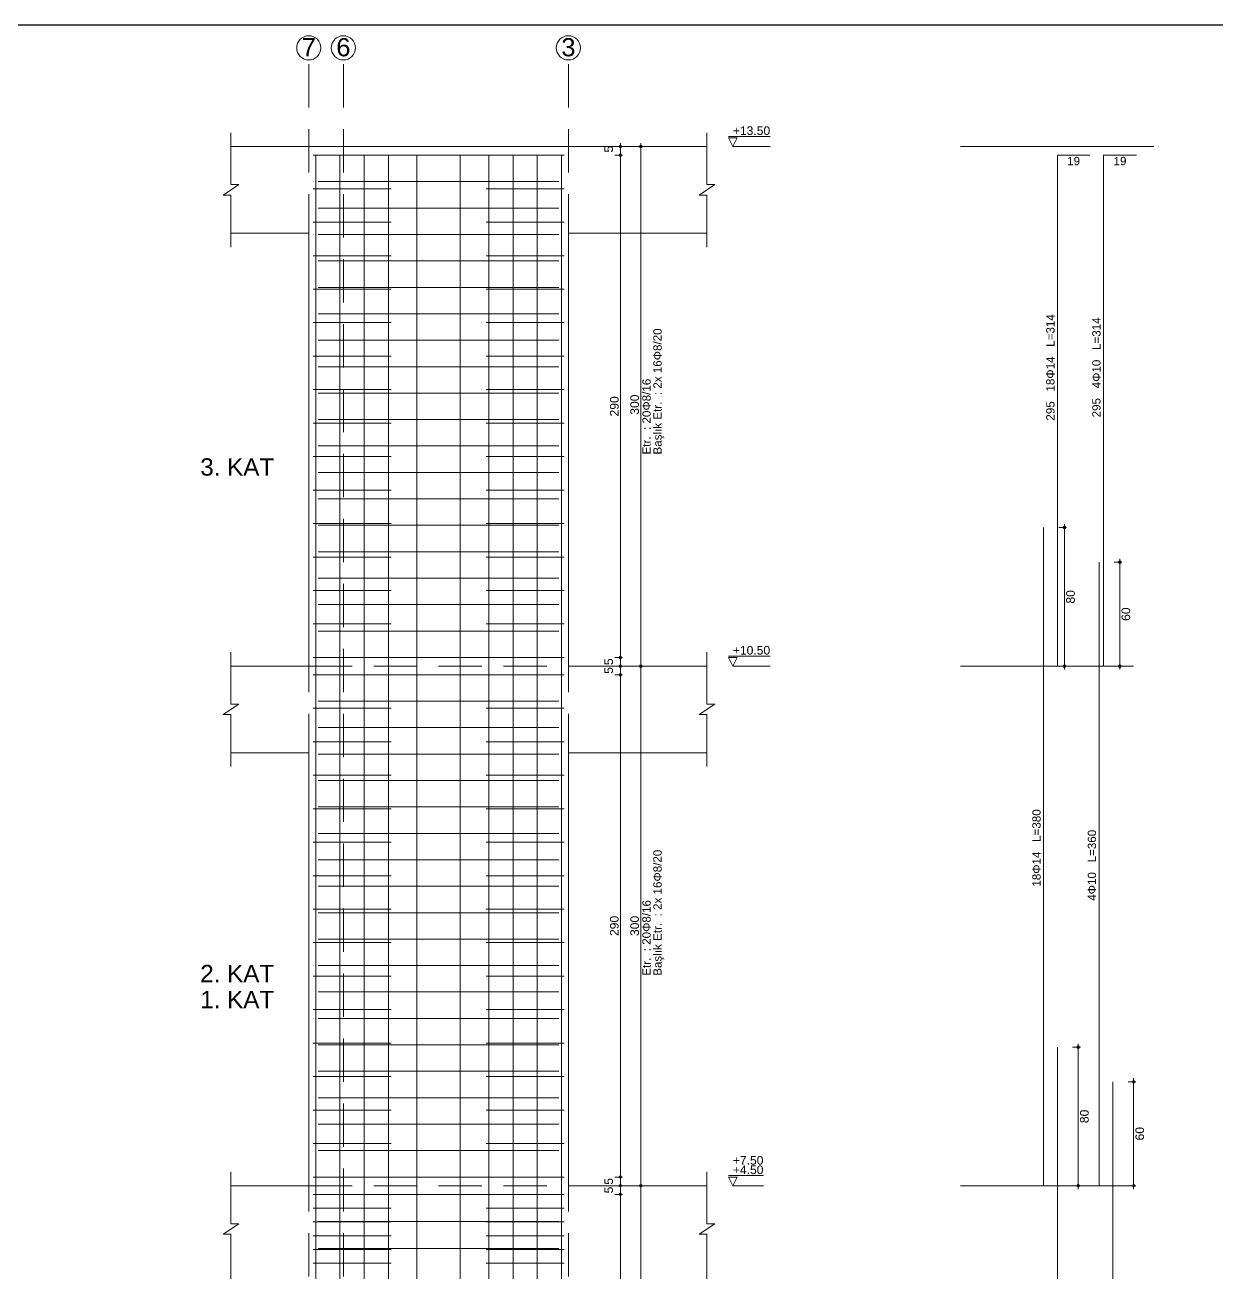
# Model space of a CAD drawing. Header units: millimetres. Extents: x 2232 to 85269, y -3593 to 5869.
# Drawn here: x 81484 to 82517, y -174 to 907 of the extents above; entities that cross this region are included whole.
import ezdxf

# ---------------------------------------------------------------- set-up
doc = ezdxf.new("R2010")
doc.units = ezdxf.units.MM
doc.linetypes.add('DASHED2', pattern=[37.5, 25, -12.5])
for name, color, linetype in [('Donatı Yazısı', 7, 'Continuous'), ('Donatı Çizgisi', 7, 'Continuous'), ('Panel', 7, 'Continuous'), ('Standart', 7, 'Continuous'), ('Ölçülendirme', 7, 'Continuous')]:
    doc.layers.add(name, color=color, linetype=linetype)
doc.styles.add('arial_1_18', font='arial.ttf', dxfattribs={"height": 0.2})

# ---------------------------------------------------------------- blocks, each defined once
blk = doc.blocks.new('IDE824Entity7264')
at = {"layer": 'Donatı Çizgisi', "color": 1, "linetype": 'Continuous', "lineweight": 5}
for points in [[(24132.92, 1554.24), (24277.92, 1554.24)], [(24132.92, 1534.91), (24177.92, 1534.91)], [(24135.92, 1538.98), (24274.92, 1538.98)], [(24232.92, 1534.91), (24277.92, 1534.91)], [(24135.92, 1523.71), (24274.92, 1523.71)], [(24132.92, 1515.57), (24177.92, 1515.57)], [(24232.92, 1515.57), (24277.92, 1515.57)], [(24135.92, 1508.45), (24274.92, 1508.45)], [(24132.92, 1496.24), (24177.92, 1496.24)], [(24135.92, 1493.19), (24274.92, 1493.19)], [(24232.92, 1496.24), (24277.92, 1496.24)], [(24132.92, 1476.91), (24177.92, 1476.91)], [(24135.92, 1477.92), (24274.92, 1477.92)], [(24232.92, 1476.91), (24277.92, 1476.91)], [(24135.92, 1462.66), (24274.92, 1462.66)], [(24132.92, 1457.57), (24177.92, 1457.57)], [(24232.92, 1457.57), (24277.92, 1457.57)], [(24135.92, 1447.4), (24274.92, 1447.4)], [(24132.92, 1438.24), (24177.92, 1438.24)], [(24232.92, 1438.24), (24277.92, 1438.24)], [(24135.92, 1432.13), (24274.92, 1432.13)], [(24132.92, 1418.91), (24177.92, 1418.91)], [(24232.92, 1418.91), (24277.92, 1418.91)], [(24135.92, 1416.87), (24274.92, 1416.87)], [(24132.92, 1399.57), (24177.92, 1399.57)], [(24135.92, 1401.61), (24274.92, 1401.61)], [(24232.92, 1399.57), (24277.92, 1399.57)], [(24135.92, 1386.35), (24274.92, 1386.35)], [(24132.92, 1380.24), (24177.92, 1380.24)], [(24232.92, 1380.24), (24277.92, 1380.24)], [(24135.92, 1371.08), (24274.92, 1371.08)], [(24132.92, 1360.91), (24177.92, 1360.91)], [(24135.92, 1355.82), (24274.92, 1355.82)], [(24232.92, 1360.91), (24277.92, 1360.91)], [(24132.92, 1341.57), (24177.92, 1341.57)], [(24135.92, 1340.56), (24274.92, 1340.56)], [(24232.92, 1341.57), (24277.92, 1341.57)], [(24135.92, 1325.29), (24274.92, 1325.29)], [(24132.92, 1322.24), (24177.92, 1322.24)], [(24232.92, 1322.24), (24277.92, 1322.24)], [(24135.92, 1310.03), (24274.92, 1310.03)], [(24132.92, 1302.91), (24177.92, 1302.91)], [(24232.92, 1302.91), (24277.92, 1302.91)], [(24135.92, 1294.77), (24274.92, 1294.77)], [(24132.92, 1283.57), (24177.92, 1283.57)], [(24232.92, 1283.57), (24277.92, 1283.57)], [(24135.92, 1279.5), (24274.92, 1279.5)], [(24132.92, 1264.24), (24277.92, 1264.24)], [(24132.92, 1254.24), (24277.92, 1254.24)], [(24135.92, 1238.98), (24274.92, 1238.98)], [(24132.92, 1234.91), (24177.92, 1234.91)], [(24232.92, 1234.91), (24277.92, 1234.91)], [(24135.92, 1223.71), (24274.92, 1223.71)], [(24132.92, 1215.57), (24177.92, 1215.57)], [(24232.92, 1215.57), (24277.92, 1215.57)], [(24135.92, 1208.45), (24274.92, 1208.45)], [(24132.92, 1196.24), (24177.92, 1196.24)], [(24232.92, 1196.24), (24277.92, 1196.24)], [(24135.92, 1193.19), (24274.92, 1193.19)], [(24132.92, 1176.91), (24177.92, 1176.91)], [(24135.92, 1177.92), (24274.92, 1177.92)], [(24232.92, 1176.91), (24277.92, 1176.91)], [(24135.92, 1162.66), (24274.92, 1162.66)], [(24132.92, 1157.57), (24177.92, 1157.57)], [(24232.92, 1157.57), (24277.92, 1157.57)], [(24135.92, 1147.4), (24274.92, 1147.4)], [(24132.92, 1138.24), (24177.92, 1138.24)], [(24232.92, 1138.24), (24277.92, 1138.24)], [(24135.92, 1132.13), (24274.92, 1132.13)], [(24132.92, 1118.91), (24177.92, 1118.91)], [(24135.92, 1116.87), (24274.92, 1116.87)], [(24232.92, 1118.91), (24277.92, 1118.91)], [(24132.92, 1099.57), (24177.92, 1099.57)], [(24135.92, 1101.61), (24274.92, 1101.61)], [(24232.92, 1099.57), (24277.92, 1099.57)], [(24132.92, 1080.24), (24177.92, 1080.24)], [(24135.92, 1086.35), (24274.92, 1086.35)], [(24232.92, 1080.24), (24277.92, 1080.24)], [(24135.92, 1071.08), (24274.92, 1071.08)], [(24132.92, 1060.91), (24177.92, 1060.91)], [(24232.92, 1060.91), (24277.92, 1060.91)], [(24135.92, 1055.82), (24274.92, 1055.82)], [(24132.92, 1041.57), (24177.92, 1041.57)], [(24135.92, 1040.56), (24274.92, 1040.56)], [(24232.92, 1041.57), (24277.92, 1041.57)], [(24135.92, 1025.29), (24274.92, 1025.29)], [(24132.92, 1022.24), (24177.92, 1022.24)], [(24232.92, 1022.24), (24277.92, 1022.24)], [(24135.92, 1010.03), (24274.92, 1010.03)], [(24132.92, 1002.91), (24177.92, 1002.91)], [(24232.92, 1002.91), (24277.92, 1002.91)], [(24135.92, 994.77), (24274.92, 994.77)], [(24132.92, 983.57), (24177.92, 983.57)], [(24135.92, 979.5), (24274.92, 979.5)], [(24232.92, 983.57), (24277.92, 983.57)], [(24132.92, 964.24), (24277.92, 964.24)], [(24132.92, 954.24), (24277.92, 954.24)], [(24132.92, 946.28), (24177.92, 946.28)], [(24232.92, 946.28), (24277.92, 946.28)], [(24132.92, 938.32), (24177.92, 938.32)], [(24135.92, 938.64), (24274.92, 938.64)], [(24232.92, 938.32), (24277.92, 938.32)], [(24132.92, 930.36), (24177.92, 930.36)], [(24232.92, 930.36), (24277.92, 930.36)], [(24132.92, 922.4), (24177.92, 922.4)], [(24135.92, 923.04), (24274.92, 923.04)], [(24232.92, 922.4), (24277.92, 922.4)], [(24132.92, 914.44), (24177.92, 914.44)], [(24232.92, 914.44), (24277.92, 914.44)]]:
    blk.add_lwpolyline(points, dxfattribs=at)
at = {"layer": 'Donatı Çizgisi', "color": 5, "linetype": 'Continuous', "lineweight": 5}
for points in [[(24134.42, 199.24), (24134.42, 1554.24)], [(24134.42, 1554.24), (24153.02, 1554.24)], [(24148.42, 199.24), (24148.42, 1554.24)], [(24162.42, 199.24), (24162.42, 1554.24)], [(24176.41, 199.24), (24176.41, 1554.24)], [(24192.92, 559.24), (24192.92, 1554.24)], [(24217.92, 559.24), (24217.92, 1554.24)], [(24234.42, 559.24), (24234.42, 1554.24)], [(24248.42, 559.24), (24248.42, 1554.24)], [(24257.81, 1554.24), (24276.41, 1554.24)], [(24262.42, 559.24), (24262.42, 1554.24)], [(24276.41, 199.24), (24276.41, 1554.24)], [(24562.98, 1259.24), (24562.98, 1554.24)], [(24562.98, 1554.24), (24581.58, 1554.24)], [(24589.58, 1259.24), (24589.58, 1554.24)], [(24589.58, 1554.24), (24608.58, 1554.24)], [(24554.98, 959.24), (24554.98, 1339.24)], [(24586.98, 959.24), (24586.98, 1319.24)], [(24562.98, 559.24), (24562.98, 1039.24)], [(24594.98, 559.24), (24594.98, 1019.24)]]:
    blk.add_lwpolyline(points, dxfattribs=at)
at = {"layer": 'Panel', "color": 1, "linetype": 'Continuous', "lineweight": 5}
for points in [[(24085.41, 1537.24), (24085.41, 1567.24)], [(24360.42, 1537.24), (24360.42, 1567.24)], [(24085.41, 1559.24), (24360.42, 1559.24)], [(24506.98, 1559.24), (24618.58, 1559.24)], [(24080.91, 1531.24), (24089.91, 1537.24)], [(24085.41, 1537.24), (24089.91, 1537.24)], [(24355.92, 1531.24), (24364.92, 1537.24)], [(24360.42, 1537.24), (24364.92, 1537.24)], [(24080.91, 1531.24), (24085.41, 1531.24)], [(24085.41, 1501.24), (24085.41, 1531.24)], [(24355.92, 1531.24), (24360.42, 1531.24)], [(24360.42, 1501.24), (24360.42, 1531.24)], [(24085.41, 1509.24), (24130.41, 1509.24)], [(24130.41, 1259.24), (24130.41, 1509.24)], [(24280.42, 1509.24), (24360.42, 1509.24)], [(24280.42, 1259.24), (24280.42, 1509.24)], [(24085.41, 1237.24), (24085.41, 1267.24)], [(24360.42, 1237.24), (24360.42, 1267.24)], [(24085.41, 1259.24), (24130.41, 1259.24)], [(24280.42, 1259.24), (24360.42, 1259.24)], [(24506.98, 1259.24), (24606.98, 1259.24)], [(24080.91, 1231.24), (24089.91, 1237.24)], [(24085.41, 1237.24), (24089.91, 1237.24)], [(24355.92, 1231.24), (24364.92, 1237.24)], [(24360.42, 1237.24), (24364.92, 1237.24)], [(24080.91, 1231.24), (24085.41, 1231.24)], [(24085.41, 1201.24), (24085.41, 1231.24)], [(24355.92, 1231.24), (24360.42, 1231.24)], [(24360.42, 1201.24), (24360.42, 1231.24)], [(24085.41, 1209.24), (24130.41, 1209.24)], [(24130.41, 959.24), (24130.41, 1209.24)], [(24280.42, 959.24), (24280.42, 1209.24)], [(24280.42, 1209.24), (24360.42, 1209.24)], [(24085.41, 937.24), (24085.41, 967.24)], [(24360.42, 937.24), (24360.42, 967.24)], [(24085.41, 959.24), (24130.41, 959.24)], [(24280.42, 959.24), (24360.42, 959.24)], [(24506.98, 959.24), (24606.98, 959.24)], [(24080.91, 931.24), (24089.91, 937.24)], [(24085.41, 937.24), (24089.91, 937.24)], [(24355.92, 931.24), (24364.92, 937.24)], [(24360.42, 937.24), (24364.92, 937.24)], [(24080.91, 931.24), (24085.41, 931.24)], [(24085.41, 901.24), (24085.41, 931.24)], [(24355.92, 931.24), (24360.42, 931.24)], [(24360.42, 901.24), (24360.42, 931.24)]]:
    blk.add_lwpolyline(points, dxfattribs=at)
at = {"layer": 'Panel', "color": 1, "linetype": 'DASHED2', "lineweight": 5}
for points in [[(24130.41, 1259.24), (24280.42, 1259.24)], [(24130.41, 959.24), (24280.42, 959.24)]]:
    blk.add_lwpolyline(points, dxfattribs=at)
at = {"layer": 'Ölçülendirme', "color": 1, "linetype": 'DASHED2', "lineweight": 5}
for points in [[(24130.42, 194.24), (24130.42, 1609.24)], [(24150.42, 194.24), (24150.42, 1609.24)], [(24280.42, 194.24), (24280.42, 1609.24)]]:
    blk.add_lwpolyline(points, dxfattribs=at)
at = {"layer": 'Ölçülendirme', "color": 1, "linetype": 'Continuous', "lineweight": 5}
for points in [[(24372.92, 1565.07), (24396.98, 1565.07)], [(24375.42, 1559.24), (24372.92, 1564.24)], [(24372.92, 1564.24), (24377.92, 1564.24)], [(24377.92, 1564.24), (24375.42, 1559.24)], [(24307.17, 1559.24), (24311.67, 1559.24)], [(24310.42, 192.24), (24310.42, 1561.24)], [(24318.93, 1559.24), (24323.43, 1559.24)], [(24322.18, 192.24), (24322.18, 1561.24)], [(24396.98, 1559.24), (24375.42, 1559.24)], [(24307.17, 1554.24), (24311.67, 1554.24)], [(24566.98, 1257.24), (24566.98, 1341.24)], [(24563.73, 1339.24), (24568.23, 1339.24)], [(24595.73, 1319.24), (24600.23, 1319.24)], [(24598.98, 1257.24), (24598.98, 1321.24)], [(24307.17, 1264.24), (24311.67, 1264.24)], [(24372.92, 1265.07), (24396.98, 1265.07)], [(24375.42, 1259.24), (24372.92, 1264.24)], [(24372.92, 1264.24), (24377.92, 1264.24)], [(24377.92, 1264.24), (24375.42, 1259.24)], [(24307.17, 1259.24), (24311.67, 1259.24)], [(24307.17, 1254.24), (24311.67, 1254.24)], [(24318.93, 1259.24), (24323.43, 1259.24)], [(24396.98, 1259.24), (24375.42, 1259.24)], [(24563.73, 1259.24), (24568.23, 1259.24)], [(24595.73, 1259.24), (24600.23, 1259.24)], [(24571.73, 1039.24), (24576.23, 1039.24)], [(24574.98, 957.24), (24574.98, 1041.24)], [(24603.73, 1019.24), (24608.23, 1019.24)], [(24606.98, 957.24), (24606.98, 1021.24)], [(24372.92, 965.07), (24393.09, 965.07)], [(24307.17, 964.24), (24311.67, 964.24)], [(24307.17, 959.24), (24311.67, 959.24)], [(24318.93, 959.24), (24323.43, 959.24)], [(24375.42, 959.24), (24372.92, 964.24)], [(24372.92, 964.24), (24377.92, 964.24)], [(24377.92, 964.24), (24375.42, 959.24)], [(24393.09, 959.24), (24375.42, 959.24)], [(24571.73, 959.24), (24576.23, 959.24)], [(24603.73, 959.24), (24608.23, 959.24)], [(24307.17, 954.24), (24311.67, 954.24)]]:
    blk.add_lwpolyline(points, dxfattribs=at)
at = {"layer": 'Ölçülendirme', "color": 30, "linetype": 'Continuous', "lineweight": 5}
for centre in [(24130.42, 1616.24), (24150.42, 1616.24), (24280.42, 1616.24)]:
    blk.add_circle(centre, 7, dxfattribs=at)
at = {"layer": 'Ölçülendirme', "color": 1, "linetype": 'Continuous', "lineweight": 5}
for centre in [(24310.42, 1559.24), (24322.18, 1559.24), (24310.42, 1554.24), (24310.42, 1554.24), (24566.98, 1339.24), (24598.98, 1319.24), (24310.42, 1264.24), (24310.42, 1264.24), (24310.42, 1259.24), (24310.42, 1259.24), (24310.42, 1254.24), (24310.42, 1254.24), (24322.18, 1259.24), (24322.18, 1259.24), (24566.98, 1259.24), (24598.98, 1259.24), (24574.98, 1039.24), (24606.98, 1019.24), (24310.42, 964.24), (24310.42, 964.24), (24310.42, 959.24), (24310.42, 959.24), (24322.18, 959.24), (24322.18, 959.24), (24574.98, 959.24), (24606.98, 959.24), (24310.42, 954.24), (24310.42, 954.24)]:
    blk.add_circle(centre, 0.75, dxfattribs=at)
at = {"layer": 'Donatı Yazısı', "color": 5, "linetype": 'Continuous', "lineweight": 5, "style": 'arial_1_18'}
for p in [(24568.55, 1548.48), (24595.35, 1548.48)]:
    blk.add_text('19', height=4.8, dxfattribs=at).set_placement(p)
for s, p in [('295   18Φ14   L=314', (24561.25, 1401)), ('295   4Φ10   L=314', (24587.85, 1402.87)), ('18Φ14   L=380', (24553.25, 1131.9)), ('4Φ10   L=360', (24585.25, 1123.76))]:
    blk.add_text(s, height=4.8, rotation=90, dxfattribs=at).set_placement(p)
at = {"layer": 'Panel', "color": 1, "linetype": 'Continuous', "lineweight": 5, "style": 'arial_1_18'}
for s, p in [('3. KAT', (24067.72, 1369.24)), ('2. KAT', (24067.72, 1076.74)), ('1. KAT', (24067.72, 1061.74))]:
    blk.add_text(s, height=10, dxfattribs=at).set_placement(p)
at = {"layer": 'Ölçülendirme', "color": 1, "linetype": 'Continuous', "lineweight": 5, "style": 'arial_1_18'}
for s, height, p in [('7', 10.5, (24126.34, 1611.36)), ('6', 10.5, (24146.34, 1611.36)), ('3', 10.5, (24276.34, 1611.36)), ('+13.50', 5, (24375.42, 1565.91)), ('+10.50', 5, (24375.42, 1265.91)), ('+7.50', 5, (24375.42, 971.41)), ('+4.50', 5, (24375.42, 965.91))]:
    blk.add_text(s, height=height, dxfattribs=at).set_placement(p)
for s, p in [('5', (24306.17, 1555.8)), ('290', (24309.42, 1403.41)), ('300', (24321.18, 1404.41)), ('80', (24572.98, 1295.36)), ('60', (24604.98, 1285.36)), ('5', (24306.17, 1259.8)), ('5', (24306.17, 1254.8)), ('290', (24309.42, 1103.41)), ('300', (24321.18, 1103.41)), ('80', (24580.98, 995.36)), ('60', (24612.98, 985.36)), ('5', (24306.17, 959.8)), ('5', (24306.17, 954.8))]:
    blk.add_text(s, height=5, rotation=90, dxfattribs=at).set_placement(p)
at = {"layer": 'Ölçülendirme', "color": 5, "linetype": 'Continuous', "lineweight": 5, "style": 'arial_1_18'}
for s, p in [('Başlık Etr.  : 2x 16Φ8/20', (24334.27, 1381.44)), ('Etr.  : 20Φ8/16', (24327.94, 1381.44)), ('Başlık Etr.  : 2x 16Φ8/20', (24334.27, 1080.44)), ('Etr.  : 20Φ8/16', (24327.94, 1080.44))]:
    blk.add_text(s, height=4.8, rotation=90, dxfattribs=at).set_placement(p)

msp = doc.modelspace()

# ---------------------------------------------------------------- linework, layer by layer
msp.add_line((3332.4, 906.6), (85269.2, 906.6))

# ---------------------------------------------------------------- block references
at = {"layer": 'Standart', "xscale": 1.5, "yscale": 1.5, "zscale": 1.5}
msp.add_blockref('IDE824Entity7264', (45534.8, -1537.6), dxfattribs=at)

doc.saveas('drawing.dxf')
